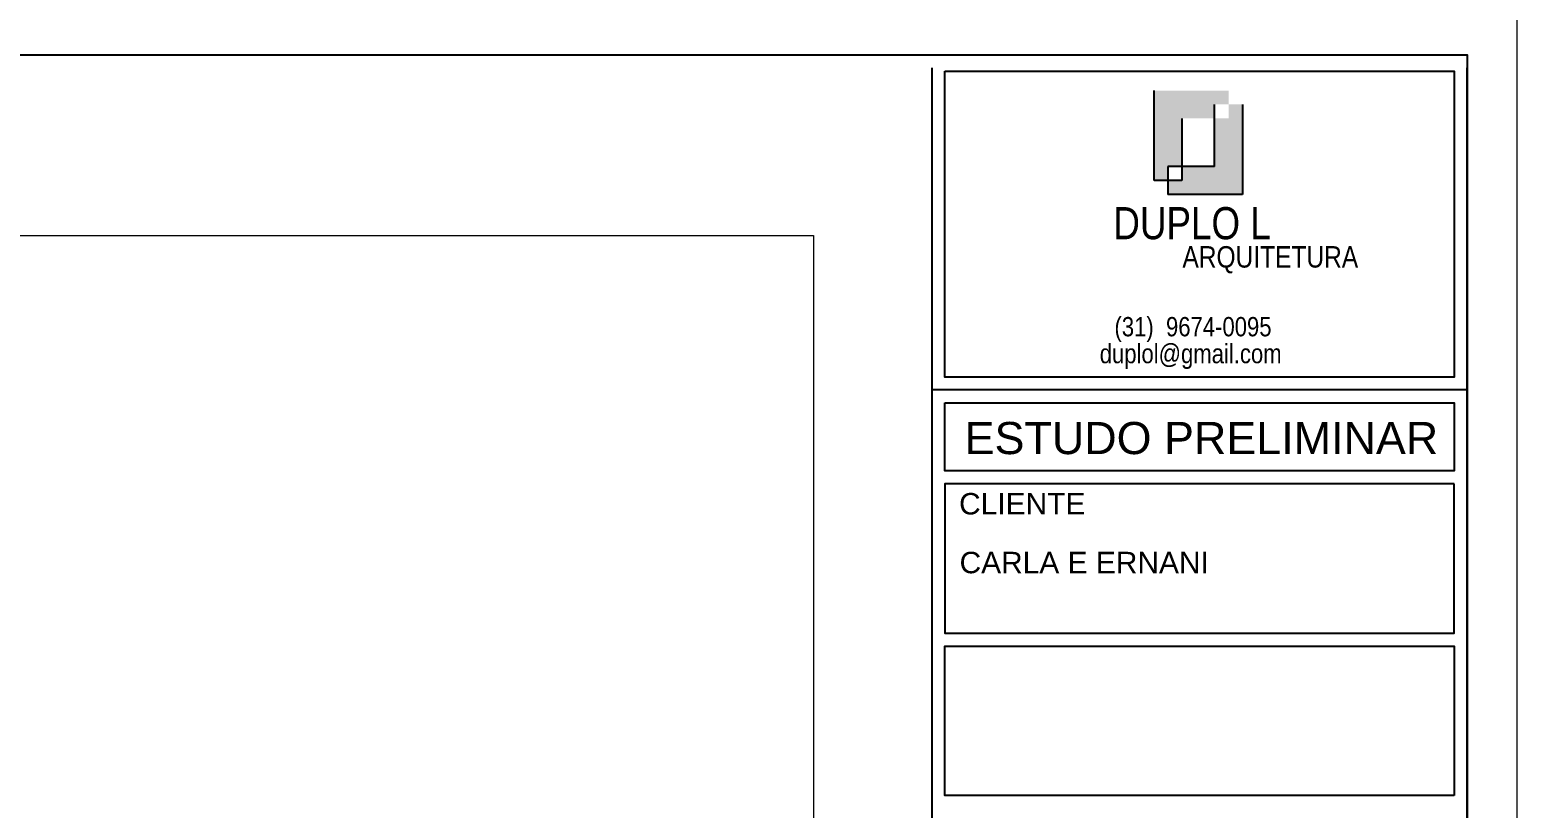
# Model space of a CAD drawing. Extents: x 126968 to 132038, y -1805 to 3860.
# Drawn here: x 130181.5 to 130552.7, y 94.4 to 288.5 of the extents above; entities that cross this region are included whole.
import ezdxf
from ezdxf.enums import TextEntityAlignment as Align

# ---------------------------------------------------------------- set-up
doc = ezdxf.new("R2010")
doc.units = 0
doc.header["$MEASUREMENT"] = 0
for name, color, linetype, lineweight in [('COTA', 8, 'CONTINUOUS', 5), ('PENA 03', 3, 'CONTINUOUS', 15), ('PENA 05', 5, 'CONTINUOUS', 25)]:
    doc.layers.add(name, color=color, linetype=linetype, lineweight=lineweight)
for name, color, linetype in [('PENA01', 1, 'CONTINUOUS'), ('PENA02', 2, 'CONTINUOUS'), ('PENA03', 3, 'CONTINUOUS'), ('Pena05', 5, 'CONTINUOUS')]:
    doc.layers.add(name, color=color, linetype=linetype)
doc.styles.add('Arial', font='arial.ttf', dxfattribs={"height": 0.3125})
doc.styles.add('R80E25', font='arial.ttf')
doc.styles.add('SR80', font='arial.ttf', dxfattribs={"height": 5})
picture_1 = doc.add_image_def('image7.jpg', size_in_pixel=(1228, 812))

msp = doc.modelspace()

# ---------------------------------------------------------------- hatches: boundary and pattern name
at = {"layer": 'PENA01'}
h = msp.add_hatch(color=256, dxfattribs=at)
h.paths.add_polyline_path([(130484.164, 269.915), (130480.684, 269.915), (130480.684, 266.435), (130477.203, 266.435), (130477.203, 254.467), (130469.046, 254.467), (130469.046, 250.987), (130465.566, 250.987), (130465.566, 247.507), (130484.164, 247.507)])
h.paths.add_polyline_path([(130469.046, 266.435), (130477.203, 266.435), (130477.203, 269.915), (130480.684, 269.915), (130480.684, 273.395), (130462.085, 273.395), (130462.085, 250.987), (130465.566, 250.987), (130465.566, 254.467), (130469.046, 254.467)])

# ---------------------------------------------------------------- linework, layer by layer
at = {"layer": 'PENA 03'}
msp.add_lwpolyline([(129810.243, -230.203), (130552.743, -230.203), (130552.743, 294.797), (129810.243, 294.797)], close=True, dxfattribs=at)
at = {"layer": 'PENA 05'}
for p, q in [((129852.743, 282.297), (130512.537, 282.297)), ((130406.649, 279.079), (130406.649, -217.703)), ((130540.243, -217.703), (130540.243, 279.079))]:
    msp.add_line(p, q, dxfattribs=at)
msp.add_lwpolyline([(129852.743, 282.297), (130540.243, 282.297), (130540.243, -217.703), (129852.743, -217.703)], close=True, dxfattribs=at)
at = {"layer": 'PENA01'}
for p, q in [((130462.085, 250.987), (130462.085, 273.395)), ((130477.203, 254.467), (130477.203, 269.915)), ((130484.164, 269.915), (130484.164, 247.507)), ((130469.046, 266.435), (130469.046, 250.987)), ((130477.203, 254.467), (130465.566, 254.467)), ((130465.566, 254.467), (130465.566, 247.507)), ((130469.046, 250.987), (130462.085, 250.987)), ((130484.164, 247.507), (130465.566, 247.507))]:
    msp.add_line(p, q, dxfattribs=at)
for points in [[(130409.855, 278.197), (130537.037, 278.197), (130537.037, 201.946), (130409.855, 201.946)], [(130409.855, 195.533), (130537.037, 195.533), (130537.037, 178.544), (130409.855, 178.544)], [(130537.037, 175.305), (130409.888, 175.305), (130409.888, 138.086), (130537.037, 138.086)], [(130537.037, 97.628), (130409.888, 97.628), (130409.888, 134.847), (130537.037, 134.847)]]:
    msp.add_lwpolyline(points, close=True, dxfattribs=at)
at = {"layer": 'Pena05', "color": 5}
msp.add_line((130540.243, 198.74), (130406.649, 198.74), dxfattribs=at)

# ---------------------------------------------------------------- texts
at = {"layer": 'PENA01'}
for s, insert, char_height, width, attachment_point, style in [('{\\fArial Narrow|b0|i0|c0|p34;ARQUITETURA}', (130491.112, 234.59), 5.34375, 95.84335, 2, 'R80E25'), ('{\\fArial Narrow|b0|i0|c0|p34;(31)  9674-0095}', (130452.22, 216.912), 4.80938, 153.4725, 1, 'SR80'), ('{\\fArial Narrow|b0|i0|c0|p34;duplol@gmail.com}', (130448.536, 210.202), 4.80938, 153.4725, 1, 'SR80')]:
    msp.add_mtext(s, dxfattribs=dict(at, insert=insert, char_height=char_height, width=width, attachment_point=attachment_point, style=style))
at = {"layer": 'PENA02', "color": 2, "style": 'Arial'}
msp.add_text('CLIENTE', height=5.3438, dxfattribs=at).set_placement((130413.436, 167.685))
at = {"layer": 'PENA03', "color": 3, "style": 'Arial'}
msp.add_text('ESTUDO PRELIMINAR', height=8.01562, dxfattribs=at).set_placement((130473.918, 182.73), align=Align.CENTER)
msp.add_text('CARLA E ERNANI', height=5.34375, dxfattribs=at).set_placement((130413.555, 153.017))
at = {"layer": 'PENA03', "insert": (130471.585, 244.328), "char_height": 8.01562, "width": 136.30888, "attachment_point": 2, "style": 'R80E25'}
msp.add_mtext('{\\fArial Narrow|b0|i0|c0|p34;DUPLO L}', dxfattribs=at)

# ---------------------------------------------------------------- pictures from other files: only their frames are drawn
at = {"layer": 'COTA'}
image = msp.add_image(picture_1, insert=(129882.057, -90.105), size_in_units=(495.066, 327.357), dxfattribs=at)
image.dxf.flags = 7

doc.saveas('drawing.dxf')
